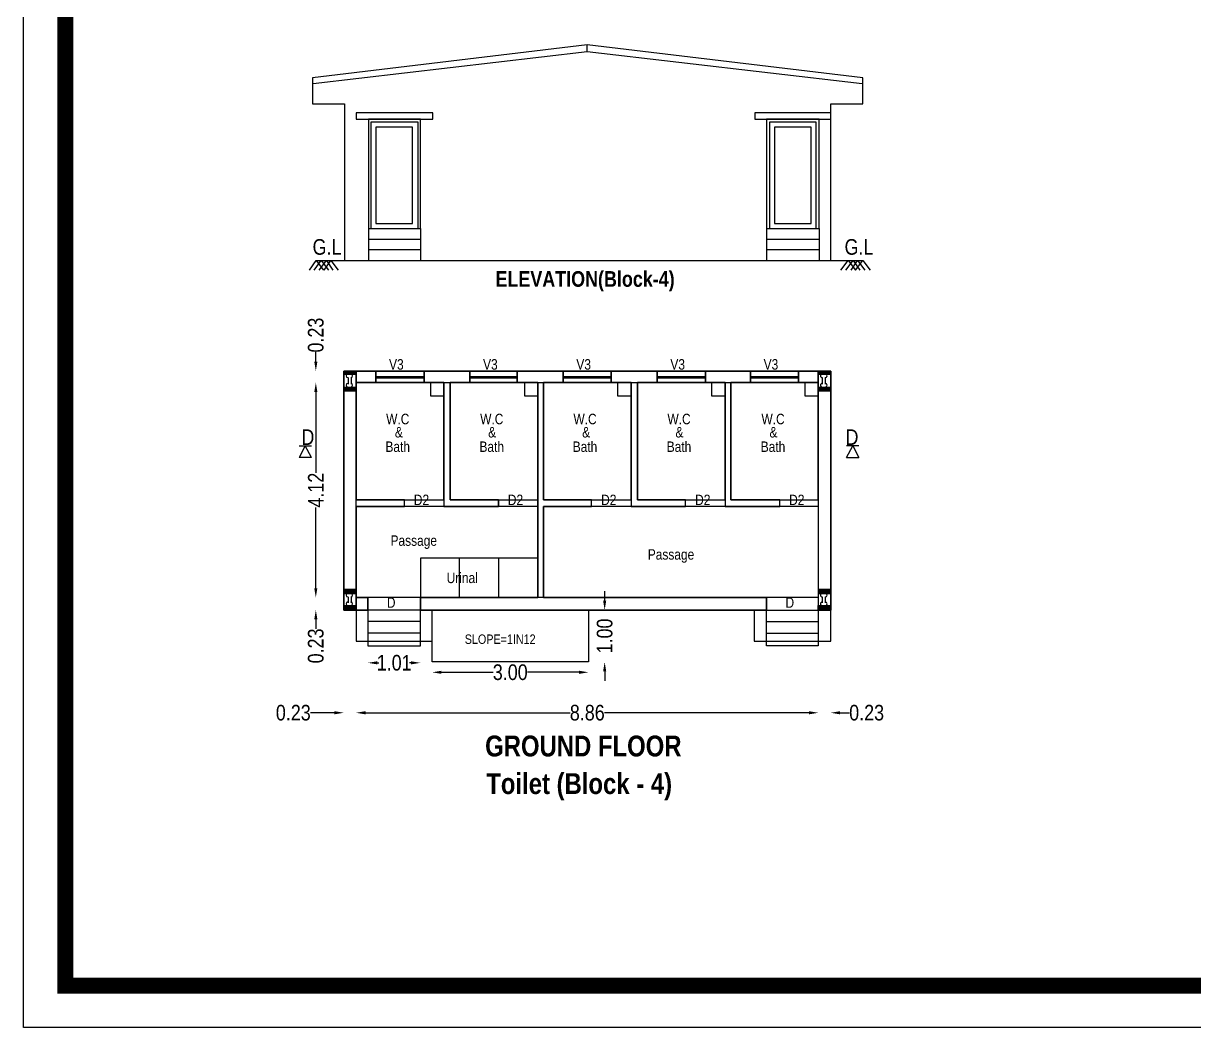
# Model space of a CAD drawing. Header units: metres. Extents: x -941 to 1333, y -28 to 1490.
# Drawn here: x 959.38 to 981.84, y 342.88 to 362.14 of the extents above; entities that cross this region are included whole.
import ezdxf

# ---------------------------------------------------------------- set-up
doc = ezdxf.new("R2010")
doc.units = ezdxf.units.M
for name, color, linetype in [('BLK_4_DA_RAMP_1', 1, 'Continuous'), ('BLK_4_FLR_0_CARPET_AREA', 45, 'Continuous'), ('BLK_4_FLR_0_EXIT_WIDTH_DOOR', 2, 'Continuous'), ('BLK_4_FLR_0_URINAL', 1, 'Continuous'), ('BLK_4_FLR_0_WASH', 60, 'Continuous'), ('BLK_4_FLR_0_WATER_CLOSET', 213, 'Continuous'), ('window', 3, 'Continuous')]:
    doc.layers.add(name, color=color, linetype=linetype)
doc.styles.add('style2', font='swisscb.ttf')
doc.styles.add('style2A', font='swissc.ttf')
doc.dimstyles.get("Standard").update_dxf_attribs({"dimtxt": 0.4, "dimasz": 0.18, "dimexe": 0.18, "dimexo": 0.0625, "dimgap": 0, "dimtad": 0, "dimzin": 0, "dimdsep": 46, "dimtxsty": 'style2A', "dimcen": 0.09, "dimse1": 1, "dimse2": 1, "dimadec": 0, "dimazin": 0, "dimtfac": 1, "dimtofl": 0, "dimtmove": 0, "dimatfit": 3, "dimfxl": 0, "dimtolj": 1, "dimtzin": 0, "dimarcsym": 0})

# ---------------------------------------------------------------- blocks, each defined once
blk = doc.blocks.new('*D854')
at = {"layer": 'BLK_4_FLR_0_EXIT_WIDTH_DOOR', "color": 0, "lineweight": -2}
for p, q in [((966.167, 349.875), (966.193, 349.875)), ((966.813, 349.875), (966.786, 349.875))]:
    blk.add_line(p, q, dxfattribs=at)
at = {"layer": 'BLK_4_FLR_0_EXIT_WIDTH_DOOR', "color": 0}
for points in [[(966.167, 349.905), (966.167, 349.845), (965.987, 349.875)], [(966.813, 349.905), (966.813, 349.845), (966.993, 349.875)]]:
    blk.add_solid(points, dxfattribs=at)
at = {"layer": 'Defpoints', "color": 0}
for p in [(965.987, 350.888), (966.993, 350.888), (966.993, 349.875)]:
    blk.add_point(p, dxfattribs=at)
at = {"layer": 'BLK_4_FLR_0_EXIT_WIDTH_DOOR', "color": 0, "insert": (966.49, 349.875), "char_height": 0.3, "attachment_point": 5, "style": 'style2A'}
blk.add_mtext('\\A1;1.01', dxfattribs=at)
blk = doc.blocks.new('*D906')
at = {"layer": 'BLK_4_DA_RAMP_1', "color": 0, "lineweight": -2}
for p, q in [((967.396, 349.693), (968.386, 349.693)), ((970.036, 349.693), (969.047, 349.693))]:
    blk.add_line(p, q, dxfattribs=at)
at = {"layer": 'BLK_4_DA_RAMP_1', "color": 0}
for points in [[(967.396, 349.723), (967.396, 349.663), (967.216, 349.693)], [(970.036, 349.723), (970.036, 349.663), (970.216, 349.693)]]:
    blk.add_solid(points, dxfattribs=at)
at = {"layer": 'Defpoints', "color": 0}
for p in [(967.216, 350.888), (970.216, 350.888), (970.216, 349.693)]:
    blk.add_point(p, dxfattribs=at)
at = {"layer": 'BLK_4_DA_RAMP_1', "color": 0, "insert": (968.716, 349.693), "char_height": 0.3, "attachment_point": 5, "style": 'style2A'}
blk.add_mtext('\\A1;3.00', dxfattribs=at)
blk = doc.blocks.new('*D907')
at = {"layer": 'BLK_4_DA_RAMP_1', "color": 0, "lineweight": -2}
for p, q in [((970.527, 351.068), (970.527, 351.248)), ((970.527, 349.711), (970.527, 349.531))]:
    blk.add_line(p, q, dxfattribs=at)
at = {"layer": 'BLK_4_DA_RAMP_1', "color": 0}
for points in [[(970.497, 351.068), (970.557, 351.068), (970.527, 350.888)], [(970.497, 349.711), (970.557, 349.711), (970.527, 349.891)]]:
    blk.add_solid(points, dxfattribs=at)
at = {"layer": 'Defpoints', "color": 0}
for p in [(970.216, 350.888), (970.216, 349.891), (970.527, 349.891)]:
    blk.add_point(p, dxfattribs=at)
at = {"layer": 'BLK_4_DA_RAMP_1', "color": 0, "insert": (970.527, 350.39), "char_height": 0.3, "attachment_point": 5, "rotation": 90, "style": 'style2A'}
blk.add_mtext('\\A1;1.00', dxfattribs=at)
blk = doc.blocks.new('*D890')
at = {"color": 0, "lineweight": -2}
for p, q in [((965.345, 348.917), (964.884, 348.917)), ((965.936, 348.917), (966.116, 348.917))]:
    blk.add_line(p, q, dxfattribs=at)
at = {"color": 0}
for points in [[(965.345, 348.947), (965.345, 348.887), (965.525, 348.917)], [(965.936, 348.947), (965.936, 348.887), (965.756, 348.917)]]:
    blk.add_solid(points, dxfattribs=at)
at = {"layer": 'Defpoints', "color": 0}
for p in [(965.525, 350.888), (965.756, 350.888), (965.756, 348.917)]:
    blk.add_point(p, dxfattribs=at)
at = {"color": 0, "insert": (964.555, 348.917), "char_height": 0.3, "attachment_point": 5, "style": 'style2A'}
blk.add_mtext('\\A1;0.23', dxfattribs=at)
blk = doc.blocks.new('*D891')
at = {"color": 0, "lineweight": -2}
for p, q in [((965.943, 348.917), (969.862, 348.917)), ((974.444, 348.917), (970.524, 348.917))]:
    blk.add_line(p, q, dxfattribs=at)
at = {"color": 0}
for points in [[(965.943, 348.947), (965.943, 348.887), (965.763, 348.917)], [(974.444, 348.947), (974.444, 348.887), (974.624, 348.917)]]:
    blk.add_solid(points, dxfattribs=at)
at = {"layer": 'Defpoints', "color": 0}
for p in [(965.763, 350.888), (974.624, 350.888), (974.624, 348.917)]:
    blk.add_point(p, dxfattribs=at)
at = {"color": 0, "insert": (970.193, 348.917), "char_height": 0.3, "attachment_point": 5, "style": 'style2A'}
blk.add_mtext('\\A1;8.86', dxfattribs=at)
blk = doc.blocks.new('*D892')
at = {"color": 0, "lineweight": -2}
for p, q in [((974.444, 348.917), (974.264, 348.917)), ((975.042, 348.917), (975.222, 348.917))]:
    blk.add_line(p, q, dxfattribs=at)
at = {"color": 0}
for points in [[(974.444, 348.947), (974.444, 348.887), (974.624, 348.917)], [(975.042, 348.947), (975.042, 348.887), (974.862, 348.917)]]:
    blk.add_solid(points, dxfattribs=at)
at = {"layer": 'Defpoints', "color": 0}
for p in [(974.624, 350.888), (974.862, 350.888), (974.862, 348.917)]:
    blk.add_point(p, dxfattribs=at)
at = {"color": 0, "insert": (975.551, 348.917), "char_height": 0.3, "attachment_point": 5, "style": 'style2A'}
blk.add_mtext('\\A1;0.23', dxfattribs=at)
blk = doc.blocks.new('*D893')
at = {"color": 0, "lineweight": -2}
for p, q in [((964.987, 355.652), (964.987, 355.832)), ((964.987, 355.069), (964.987, 354.889))]:
    blk.add_line(p, q, dxfattribs=at)
at = {"color": 0}
for points in [[(964.957, 355.652), (965.017, 355.652), (964.987, 355.472)], [(964.957, 355.069), (965.017, 355.069), (964.987, 355.249)]]:
    blk.add_solid(points, dxfattribs=at)
at = {"layer": 'Defpoints', "color": 0}
for p in [(964.987, 355.472), (965.763, 355.472), (965.763, 355.249)]:
    blk.add_point(p, dxfattribs=at)
at = {"color": 0, "insert": (964.987, 356.161), "char_height": 0.3, "attachment_point": 5, "rotation": 90, "style": 'style2A'}
blk.add_mtext('\\A1;0.23', dxfattribs=at)
blk = doc.blocks.new('*D883')
at = {"color": 0, "lineweight": -2}
for p, q in [((964.987, 355.069), (964.987, 353.519)), ((964.987, 351.306), (964.987, 352.855))]:
    blk.add_line(p, q, dxfattribs=at)
at = {"color": 0}
for points in [[(964.957, 355.069), (965.017, 355.069), (964.987, 355.249)], [(964.957, 351.306), (965.017, 351.306), (964.987, 351.126)]]:
    blk.add_solid(points, dxfattribs=at)
at = {"layer": 'Defpoints', "color": 0}
for p in [(965.763, 355.249), (964.987, 351.126), (965.763, 351.126)]:
    blk.add_point(p, dxfattribs=at)
at = {"color": 0, "insert": (964.987, 353.187), "char_height": 0.3, "attachment_point": 5, "rotation": 90, "style": 'style2A'}
blk.add_mtext('\\A1;4.12', dxfattribs=at)
blk = doc.blocks.new('*D853')
at = {"color": 0, "lineweight": -2}
for p, q in [((964.987, 351.306), (964.987, 351.486)), ((964.987, 350.708), (964.987, 350.528))]:
    blk.add_line(p, q, dxfattribs=at)
at = {"color": 0}
for points in [[(964.957, 351.306), (965.017, 351.306), (964.987, 351.126)], [(964.957, 350.708), (965.017, 350.708), (964.987, 350.888)]]:
    blk.add_solid(points, dxfattribs=at)
at = {"layer": 'Defpoints', "color": 0}
for p in [(965.763, 351.126), (964.987, 350.888), (965.763, 350.888)]:
    blk.add_point(p, dxfattribs=at)
at = {"color": 0, "insert": (964.987, 350.199), "char_height": 0.3, "attachment_point": 5, "rotation": 90, "style": 'style2A'}
blk.add_mtext('\\A1;0.23', dxfattribs=at)

msp = doc.modelspace()

# ---------------------------------------------------------------- linework, layer by layer
msp.add_lwpolyline([(959.37921, 426.76802), (1077.98196, 426.76789), (1077.98196, 342.87839), (959.37921, 342.87851)], close=True)
at = {"const_width": 0.3036}
msp.add_lwpolyline([(960.18379, 343.6831), (1077.17738, 343.68297), (1077.17738, 425.96331), (960.18379, 425.96343)], close=True, dxfattribs=at)
at = {"lineweight": 25}
for points in [[(974.86155, 357.58998), (974.86155, 360.5949), (975.47651, 360.5949), (975.47651, 361.09805), (970.19343, 361.72699), (964.92432, 361.09805), (964.92432, 360.5949), (965.53929, 360.5949), (965.53929, 357.58998)], [(970.19343, 361.6012), (970.19343, 361.72699)], [(964.9383, 360.98624), (970.19343, 361.6012), (975.46253, 360.98624)], [(966.00051, 358.20494), (966.99283, 358.20494), (966.99283, 360.3014), (966.00051, 360.3014), (966.00051, 358.20494), (966.00051, 357.58998)], [(973.63162, 358.20494), (974.63792, 358.20494), (974.63792, 360.3014), (973.63162, 360.3014), (973.63162, 358.20494), (973.63162, 357.58998)], [(966.9509, 358.20494), (966.9509, 360.24549), (966.04244, 360.24549), (966.04244, 358.20494)], [(974.58202, 358.20494), (974.58202, 360.24549), (973.68753, 360.24549), (973.68753, 358.20494)], [(966.99283, 358.20494), (966.99283, 357.58998)], [(974.63792, 358.20494), (974.63792, 357.58998)], [(966.99283, 357.99529), (966.00051, 357.99529)], [(974.63792, 357.99529), (973.63162, 357.99529)], [(964.86842, 357.40828), (964.99421, 357.58998), (965.13397, 357.40828)], [(964.95228, 357.40828), (965.09204, 357.58998), (965.23181, 357.40828)], [(964.99421, 357.58998), (975.47651, 357.58998)], [(965.05011, 357.40828), (965.18988, 357.58998), (965.31566, 357.40828)], [(965.14795, 357.40828), (965.27373, 357.58998), (965.4135, 357.40828)], [(966.99283, 357.79962), (966.00051, 357.79962)], [(974.63792, 357.79962), (973.63162, 357.79962)], [(975.05721, 357.40828), (975.19698, 357.58998), (975.33674, 357.40828), (975.47651, 357.58998), (975.61627, 357.40828)], [(975.15505, 357.40828), (975.29481, 357.58998), (975.4206, 357.40828)], [(975.25288, 357.40828), (975.37867, 357.58998), (975.51844, 357.40828)], [(969.24303, 352.87285), (965.76291, 352.87285), (965.76291, 351.1258), (965.98653, 351.1258), (965.98653, 350.8882), (965.52531, 350.8882), (965.52531, 355.47246), (974.86155, 355.47246), (974.86155, 350.8882), (974.62395, 350.8882), (974.80564, 350.8882)], [(965.58122, 355.47246), (965.76291, 355.47246)], [(965.58122, 355.37462), (965.58122, 355.37462)], [(965.66507, 355.40258), (965.60917, 355.40258)], [(965.60917, 355.34667), (965.60917, 355.34667)], [(965.60917, 355.34667), (965.60917, 355.22088)], [(965.66507, 355.34667), (965.66507, 355.34667)], [(965.66507, 355.34667), (965.66507, 355.22088)], [(965.69303, 355.37462), (965.69303, 355.37462)], [(967.06271, 355.36065), (966.14027, 355.36065)], [(968.85169, 355.36065), (967.94323, 355.36065)], [(970.65465, 355.36065), (969.73221, 355.36065)], [(972.4576, 355.36065), (971.53516, 355.36065)], [(974.24658, 355.36065), (973.32414, 355.36065)], [(974.67985, 355.37462), (974.67985, 355.37462)], [(974.76371, 355.40258), (974.7078, 355.40258)], [(974.7078, 355.34667), (974.7078, 355.34667)], [(974.7078, 355.22088), (974.7078, 355.34667)], [(974.76371, 355.34667), (974.76371, 355.34667)], [(974.76371, 355.22088), (974.76371, 355.34667)], [(974.80564, 355.37462), (974.80564, 355.37462)], [(965.58122, 355.19293), (965.58122, 355.19293)], [(965.60917, 355.22088), (965.60917, 355.22088)], [(965.60917, 355.16498), (965.66507, 355.16498)], [(965.66507, 355.22088), (965.66507, 355.22088)], [(965.69303, 355.19293), (965.69303, 355.19293)], [(966.68535, 352.87285), (966.68535, 352.99864), (965.76291, 352.99864), (965.76291, 355.24884), (967.44008, 355.24884), (967.44008, 352.87285)], [(974.62395, 352.87285), (969.35484, 352.87285), (969.35484, 351.1258), (973.63162, 351.1258), (973.63162, 350.8882), (966.99283, 350.8882), (965.98653, 350.8882), (965.98653, 350.20336), (966.99283, 350.20336), (966.99283, 350.8882), (966.99283, 351.1258), (969.24303, 351.1258), (969.24303, 355.24884), (967.56586, 355.24884), (967.56586, 352.99864), (968.48831, 352.99864), (968.48831, 352.87285)], [(967.06271, 355.33269), (966.14027, 355.33269)], [(968.85169, 355.33269), (967.94323, 355.33269)], [(970.27729, 352.87285), (970.27729, 352.99864), (969.35484, 352.99864), (969.35484, 355.24884), (971.03201, 355.24884), (971.03201, 352.87285)], [(970.65465, 355.33269), (969.73221, 355.33269)], [(972.08024, 352.87285), (972.08024, 352.99864), (971.1578, 352.99864), (971.1578, 355.24884), (972.83497, 355.24884), (972.83497, 352.87285)], [(972.4576, 355.33269), (971.53516, 355.33269)], [(973.8832, 352.87285), (973.8832, 352.99864), (972.94678, 352.99864), (972.94678, 355.24884), (974.62395, 355.24884), (974.62395, 351.1258)], [(974.24658, 355.33269), (973.32414, 355.33269)], [(974.67985, 355.19293), (974.67985, 355.19293)], [(974.7078, 355.22088), (974.7078, 355.22088)], [(974.7078, 355.16498), (974.76371, 355.16498)], [(974.76371, 355.22088), (974.76371, 355.22088)], [(974.80564, 355.19293), (974.80564, 355.19293)], [(966.69933, 354.04687), (966.69933, 354.04687)], [(969.24303, 351.88052), (966.99283, 351.88052), (966.99283, 351.1258)], [(967.73358, 351.88052), (967.73358, 351.1258)], [(968.48831, 351.88052), (968.48831, 351.1258)], [(965.58122, 351.27954), (965.76291, 351.27954)], [(965.58122, 351.16773), (965.58122, 351.16773)], [(965.66507, 351.19568), (965.60917, 351.19568)], [(965.60917, 351.13977), (965.60917, 351.13977)], [(965.60917, 351.13977), (965.60917, 351.02796)], [(965.66507, 351.13977), (965.66507, 351.13977)], [(965.66507, 351.13977), (965.66507, 351.02796)], [(965.69303, 351.16773), (965.69303, 351.16773)], [(974.67985, 351.16773), (974.67985, 351.16773)], [(974.76371, 351.19568), (974.7078, 351.19568)], [(974.7078, 351.13977), (974.7078, 351.13977)], [(974.7078, 351.02796), (974.7078, 351.13977)], [(974.76371, 351.13977), (974.76371, 351.13977)], [(974.76371, 351.02796), (974.76371, 351.13977)], [(974.80564, 351.16773), (974.80564, 351.16773)], [(965.58122, 351.00001), (965.58122, 351.00001)], [(965.60917, 351.02796), (965.60917, 351.02796)], [(965.60917, 350.97206), (965.66507, 350.97206)], [(965.66507, 351.02796), (965.66507, 351.02796)], [(965.69303, 351.00001), (965.69303, 351.00001)], [(965.76291, 350.8882), (965.76291, 350.28721), (967.21645, 350.28721), (967.21645, 350.8882)], [(973.39402, 350.8882), (973.39402, 350.28721), (974.86155, 350.28721), (974.86155, 350.8882)], [(974.67985, 351.00001), (974.67985, 351.00001)], [(974.7078, 351.02796), (974.7078, 351.02796)], [(974.7078, 350.97206), (974.76371, 350.97206)], [(974.76371, 351.02796), (974.76371, 351.02796)], [(974.80564, 351.00001), (974.80564, 351.00001)], [(966.99283, 350.66458), (965.98653, 350.66458)], [(973.63162, 350.66458), (974.62395, 350.66458)], [(966.99283, 350.44095), (965.98653, 350.44095)], [(973.63162, 350.44095), (974.62395, 350.44095)]]:
    msp.add_lwpolyline(points, dxfattribs=at)
for points in [[(967.23043, 360.42719), (965.76291, 360.42719), (965.76291, 360.3014), (967.23043, 360.3014)], [(974.86155, 360.42719), (973.408, 360.42719), (973.408, 360.3014), (974.86155, 360.3014)], [(966.14027, 360.14766), (966.14027, 358.30277), (966.83909, 358.30277), (966.83909, 360.14766)], [(973.78536, 360.14766), (973.78536, 358.30277), (974.48418, 358.30277), (974.48418, 360.14766)], [(965.76291, 355.0951), (965.76291, 355.47246), (965.52531, 355.47246), (965.52531, 355.0951)], [(965.52531, 355.40258), (965.52531, 355.47246), (965.76291, 355.47246), (965.76291, 355.40258)], [(965.76291, 355.16498), (965.76291, 355.40258), (965.52531, 355.40258), (965.52531, 355.16498)], [(966.14027, 355.47246), (965.76291, 355.47246), (965.76291, 355.40258), (965.76291, 355.24884), (966.14027, 355.24884)], [(967.06271, 355.47246), (966.14027, 355.47246), (966.14027, 355.24884), (967.06271, 355.24884)], [(969.73221, 355.47246), (968.85169, 355.47246), (968.85169, 355.24884), (969.24303, 355.24884), (969.24303, 351.1258), (966.99283, 351.1258), (966.99283, 350.8882), (973.63162, 350.8882), (973.63162, 351.1258), (969.35484, 351.1258), (969.35484, 352.87285), (970.27729, 352.87285), (970.27729, 352.99864), (969.35484, 352.99864), (969.35484, 355.24884), (969.73221, 355.24884)], [(967.94323, 355.47246), (967.06271, 355.47246), (967.06271, 355.24884), (967.44008, 355.24884), (967.44008, 352.87285), (968.48831, 352.87285), (968.48831, 352.99864), (967.56586, 352.99864), (967.56586, 355.24884), (967.94323, 355.24884)], [(968.85169, 355.47246), (967.94323, 355.47246), (967.94323, 355.24884), (968.85169, 355.24884)], [(970.65465, 355.47246), (969.73221, 355.47246), (969.73221, 355.24884), (970.65465, 355.24884)], [(971.1578, 355.24884), (971.53516, 355.24884), (971.53516, 355.47246), (970.65465, 355.47246), (970.65465, 355.24884), (971.03201, 355.24884), (971.03201, 352.87285), (972.08024, 352.87285), (972.08024, 352.99864), (971.1578, 352.99864)], [(972.4576, 355.47246), (971.53516, 355.47246), (971.53516, 355.24884), (972.4576, 355.24884)], [(973.32414, 355.47246), (972.4576, 355.47246), (972.4576, 355.24884), (972.83497, 355.24884), (972.83497, 352.87285), (973.8832, 352.87285), (973.8832, 352.99864), (972.94678, 352.99864), (972.94678, 355.24884), (973.32414, 355.24884)], [(974.24658, 355.47246), (973.32414, 355.47246), (973.32414, 355.24884), (974.24658, 355.24884)], [(974.62395, 355.40258), (974.62395, 355.47246), (974.24658, 355.47246), (974.24658, 355.24884), (974.62395, 355.24884)], [(974.62395, 355.47246), (974.62395, 355.0951), (974.86155, 355.0951), (974.86155, 355.47246)], [(974.62395, 355.40258), (974.62395, 355.16498), (974.86155, 355.16498), (974.86155, 355.40258)], [(974.86155, 355.16498), (974.86155, 355.0951), (974.62395, 355.0951), (974.62395, 355.16498)], [(965.76291, 352.87285), (966.68535, 352.87285), (966.68535, 352.99864), (965.76291, 352.99864), (965.76291, 355.0951), (965.52531, 355.0951), (965.52531, 351.27954), (965.76291, 351.27954)], [(974.86155, 355.0951), (974.62395, 355.0951), (974.62395, 351.27954), (974.86155, 351.27954)], [(965.76291, 350.8882), (965.76291, 351.27954), (965.52531, 351.27954), (965.52531, 350.8882)], [(965.52531, 351.19568), (965.52531, 351.27954), (965.76291, 351.27954), (965.76291, 351.19568)], [(965.76291, 350.97206), (965.76291, 351.19568), (965.52531, 351.19568), (965.52531, 350.97206)], [(965.98653, 351.1258), (965.76291, 351.1258), (965.76291, 350.97206), (965.76291, 350.8882), (965.98653, 350.8882)], [(974.62395, 351.27954), (974.62395, 350.8882), (974.86155, 350.8882), (974.86155, 351.27954)], [(974.62395, 351.19568), (974.62395, 350.97206), (974.86155, 350.97206), (974.86155, 351.19568)], [(974.62395, 350.8882), (974.62395, 350.20336), (973.63162, 350.20336), (973.63162, 350.8882)], [(974.86155, 350.97206), (974.86155, 350.8882), (974.62395, 350.8882), (974.62395, 350.97206)]]:
    msp.add_lwpolyline(points, close=True, dxfattribs=at)
for points in [[(965.60218, 355.41655, 0.414213), (965.56724, 355.38161, 0.414213), (965.60218, 355.34667)], [(965.65809, 355.34667, 0.414213), (965.69303, 355.38161, 0.414213), (965.65809, 355.41655)], [(974.70082, 355.41655, 0.414222), (974.66588, 355.38161, 0.414222), (974.70082, 355.34667)], [(974.75672, 355.34667, 0.414222), (974.79166, 355.38161, 0.414222), (974.75672, 355.41655)], [(965.60218, 355.23486, 0.414213), (965.56724, 355.19992, 0.414213), (965.60218, 355.16498)], [(965.65809, 355.16498, 0.414213), (965.69303, 355.19992, 0.414213), (965.65809, 355.23486)], [(974.70082, 355.23486, 0.414222), (974.66588, 355.19992, 0.414222), (974.70082, 355.16498)], [(974.75672, 355.16498, 0.414222), (974.79166, 355.19992, 0.414222), (974.75672, 355.23486)], [(965.60218, 351.20966, 0.414213), (965.56724, 351.17472, 0.414213), (965.60218, 351.13977)], [(965.65809, 351.13977, 0.414213), (965.69303, 351.17472, 0.414213), (965.65809, 351.20966)], [(974.70082, 351.20966, 0.41424), (974.66588, 351.17472, 0.41424), (974.70082, 351.13977)], [(974.75672, 351.13977, 0.41424), (974.79166, 351.17472, 0.41424), (974.75672, 351.20966)], [(965.60218, 351.04194, 0.414213), (965.56724, 351.007, 0.414213), (965.60218, 350.97206)], [(965.65809, 350.97206, 0.414213), (965.69303, 351.007, 0.414213), (965.65809, 351.04194)], [(974.70082, 351.04194, 0.41424), (974.66588, 351.007, 0.41424), (974.70082, 350.97206)], [(974.75672, 350.97206, 0.41424), (974.79166, 351.007, 0.41424), (974.75672, 351.04194)]]:
    msp.add_lwpolyline(points, format="xyb", dxfattribs=at)
for points in [[(964.66531, 354.03663), (964.90282, 354.03663)], [(964.90282, 353.81382), (964.78406, 354.03663), (964.66531, 353.81382)], [(975.40348, 354.03663), (975.16597, 354.03663)], [(975.16597, 353.81382), (975.28472, 354.03663), (975.40348, 353.81382)], [(964.90282, 353.81382), (964.66531, 353.81382)], [(975.16597, 353.81382), (975.40348, 353.81382)]]:
    msp.add_lwpolyline(points)
for points in [[(965.76291, 355.47246), (965.52531, 355.47246), (965.76291, 355.40258)], [(965.52531, 355.47246), (965.76291, 355.40258), (965.52531, 355.40258)], [(974.86155, 355.47246), (974.62395, 355.47246), (974.86155, 355.40258)], [(974.62395, 355.47246), (974.86155, 355.40258), (974.62395, 355.40258)], [(965.76291, 355.16498), (965.52531, 355.16498), (965.76291, 355.0951)], [(965.52531, 355.16498), (965.76291, 355.0951), (965.52531, 355.0951)], [(974.86155, 355.16498), (974.62395, 355.16498), (974.86155, 355.0951)], [(974.62395, 355.16498), (974.86155, 355.0951), (974.62395, 355.0951)], [(965.76291, 351.27954), (965.52531, 351.27954), (965.76291, 351.19568)], [(965.52531, 351.27954), (965.76291, 351.19568), (965.52531, 351.19568)], [(974.86155, 351.27954), (974.62395, 351.27954), (974.86155, 351.19568)], [(974.62395, 351.27954), (974.86155, 351.19568), (974.62395, 351.19568)], [(965.76291, 350.97206), (965.52531, 350.97206), (965.76291, 350.8882)], [(965.52531, 350.97206), (965.76291, 350.8882), (965.52531, 350.8882)], [(974.86155, 350.97206), (974.62395, 350.97206), (974.86155, 350.8882)], [(974.62395, 350.97206), (974.86155, 350.8882), (974.62395, 350.8882)]]:
    msp.add_solid(points)
at = {"layer": 'BLK_4_DA_RAMP_1'}
msp.add_lwpolyline([(967.21645, 350.8882), (970.21645, 350.8882), (970.21645, 349.89092), (967.21645, 349.89092)], close=True, dxfattribs=at)
at = {"layer": 'BLK_4_FLR_0_CARPET_AREA'}
msp.add_lwpolyline([(965.76291, 355.24884), (974.62395, 355.24884), (974.62395, 351.1258), (965.76291, 351.1258)], close=True, dxfattribs=at)
at = {"layer": 'BLK_4_FLR_0_URINAL', "color": 235}
msp.add_lwpolyline([(966.99283, 351.1258), (969.24303, 351.1258), (969.24303, 351.88052), (966.99283, 351.88052)], close=True, dxfattribs=at)
at = {"layer": 'BLK_4_FLR_0_WASH', "color": 60}
for points in [[(967.44008, 355.24884), (967.18343, 355.24884), (967.18343, 354.99693), (967.44008, 354.99693)], [(969.24303, 355.24884), (968.98639, 355.24884), (968.98639, 354.99693), (969.24303, 354.99693)], [(971.03201, 355.24884), (970.77537, 355.24884), (970.77537, 354.99693), (971.03201, 354.99693)], [(972.83497, 355.24884), (972.57832, 355.24884), (972.57832, 354.99693), (972.83497, 354.99693)], [(974.62395, 355.24884), (974.3673, 355.24884), (974.3673, 354.99693), (974.62395, 354.99693)]]:
    msp.add_lwpolyline(points, close=True, dxfattribs=at)
at = {"layer": 'BLK_4_FLR_0_WATER_CLOSET', "color": 1}
for points in [[(965.76291, 352.99864), (967.44008, 352.99864), (967.44008, 355.24884), (965.76291, 355.24884)], [(967.56586, 352.99864), (969.24303, 352.99864), (969.24303, 355.24884), (967.56586, 355.24884)]]:
    msp.add_lwpolyline(points, close=True, dxfattribs=at)
at = {"layer": 'BLK_4_FLR_0_WATER_CLOSET', "color": 2}
for points in [[(969.35484, 352.99864), (971.03201, 352.99864), (971.03201, 355.24884), (969.35484, 355.24884)], [(971.1578, 352.99864), (972.83497, 352.99864), (972.83497, 355.24884), (971.1578, 355.24884)], [(972.94678, 352.99864), (974.62395, 352.99864), (974.62395, 355.24884), (972.94678, 355.24884)]]:
    msp.add_lwpolyline(points, close=True, dxfattribs=at)
at = {"layer": 'window'}
msp.add_lwpolyline([(959.37921, 342.87839), (959.37921, 426.76814), (1077.98196, 426.76814), (1077.98196, 342.87839)], close=True, dxfattribs=at)

# ---------------------------------------------------------------- texts
for s, insert, char_height, attachment_point, style in [('G.L', (964.92432, 357.6983), 0.3, 7, 'style2A'), ('G.L', (975.1271, 357.6983), 0.3, 7, 'style2A'), ('ELEVATION(Block-4)', (968.43302, 356.99754), 0.3, 7, 'style2'), ('V3', (966.39185, 355.49692), 0.199992, 7, 'style2A'), ('V3', (968.1948, 355.49692), 0.199992, 7, 'style2A'), ('V3', (969.98378, 355.49692), 0.199992, 7, 'style2A'), ('V3', (971.78674, 355.49692), 0.199992, 7, 'style2A'), ('V3', (973.57572, 355.49692), 0.199992, 7, 'style2A'), ('W.C', (966.33594, 354.44891), 0.199992, 7, 'style2A'), ('W.C', (968.1389, 354.44891), 0.199992, 7, 'style2A'), ('W.C', (969.92788, 354.44891), 0.199992, 7, 'style2A'), ('W.C', (971.73083, 354.44891), 0.199992, 7, 'style2A'), ('W.C', (973.53379, 354.44891), 0.199992, 7, 'style2A'), ('D', (964.71094, 354.05421), 0.3, 7, 'style2A'), ('&', (966.50366, 354.19537), 0.19999, 7, 'style2A'), ('&', (968.29264, 354.19537), 0.19999, 7, 'style2A'), ('&', (970.09559, 354.19537), 0.19999, 7, 'style2A'), ('&', (971.88457, 354.19537), 0.19999, 7, 'style2A'), ('&', (973.68753, 354.19537), 0.19999, 7, 'style2A'), ('D', (975.39394, 354.05421), 0.3, 9, 'style2A'), ('Bath', (966.32196, 353.9178), 0.199992, 7, 'style2A'), ('Bath', (968.12492, 353.9178), 0.199992, 7, 'style2A'), ('Bath', (969.9139, 353.9178), 0.199992, 7, 'style2A'), ('Bath', (971.71686, 353.9178), 0.199992, 7, 'style2A'), ('Bath', (973.51981, 353.9178), 0.199992, 7, 'style2A'), ('D2', (966.86704, 352.9008), 0.199992, 7, 'style2A'), ('D2', (968.67, 352.9008), 0.199992, 7, 'style2A'), ('D2', (970.45898, 352.9008), 0.199992, 7, 'style2A'), ('D2', (972.26193, 352.9008), 0.199992, 7, 'style2A'), ('D2', (974.06489, 352.9008), 0.199992, 7, 'style2A'), ('Passage', (966.4198, 352.05941), 0.199992, 7, 'style2A'), ('Passage', (971.35347, 351.79386), 0.199992, 7, 'style2A'), ('Urinal', (967.49598, 351.40183), 0.199992, 7, 'style2A'), ('D', (966.34992, 350.93013), 0.19999, 7, 'style2A'), ('D', (973.99501, 350.93013), 0.19999, 7, 'style2A'), ('GROUND FLOOR ', (968.23411, 348.07386), 0.4, 7, 'style2'), ('Toilet (Block - 4)', (968.25549, 347.23767), 0.4, 7, 'style2')]:
    msp.add_mtext(s, dxfattribs=dict(insert=insert, char_height=char_height, attachment_point=attachment_point, style=style))
at = {"layer": 'BLK_4_DA_RAMP_1', "color": 1, "insert": (967.84398, 350.41856), "char_height": 0.18, "width": 1.7842838, "attachment_point": 1, "style": 'style2A'}
msp.add_mtext('SLOPE=1IN12', dxfattribs=at)

# ---------------------------------------------------------------- dimensions: what is measured, and where the dimension line sits
for base, p1, p2, picture, middle in [((964.98705, 355.47246), (965.76291, 355.24884), (965.76291, 355.47246), '*D893', (964.98705, 356.16148)), ((964.9869, 350.8882), (965.76291, 351.1258), (965.76291, 350.8882), '*D853', (964.9869, 350.19917))]:
    dim = msp.add_linear_dim(base=base, p1=p1, p2=p2, angle=90, text='0.23', dimstyle='Standard', override={"dimtxt": 0.3})
    dim.commit()
    dim.dimension.update_dxf_attribs({"geometry": picture, "text_midpoint": middle})
dim = msp.add_linear_dim(base=(964.98705, 351.1258), p1=(965.76291, 355.24884), p2=(965.76291, 351.1258), angle=90, dimstyle='Standard', override={"dimtxt": 0.3})
dim.commit()
dim.dimension.update_dxf_attribs({"geometry": '*D883', "text_midpoint": (964.98705, 353.18732)})
dim = msp.add_linear_dim(base=(965.75592, 348.91681), p1=(965.52531, 350.8882), p2=(965.75592, 350.8882), dimstyle='Standard', override={"dimtxt": 0.3})
dim.commit()
dim.dimension.update_dxf_attribs({"geometry": '*D890', "text_midpoint": (964.55473, 348.91681), "dimtype": 160})
dim = msp.add_linear_dim(base=(974.62395, 348.91681), p1=(965.76291, 350.8882), p2=(974.62395, 350.8882), dimstyle='Standard', override={"dimtxt": 0.3})
dim.commit()
dim.dimension.update_dxf_attribs({"geometry": '*D891', "text_midpoint": (970.19343, 348.91681)})
dim = msp.add_linear_dim(base=(974.86155, 348.91681), p1=(974.62395, 350.8882), p2=(974.86155, 350.8882), text='0.23', dimstyle='Standard', override={"dimtxt": 0.3})
dim.commit()
dim.dimension.update_dxf_attribs({"geometry": '*D892', "text_midpoint": (975.55057, 348.91681)})
at = {"layer": 'BLK_4_DA_RAMP_1', "color": 2}
dim = msp.add_linear_dim(base=(970.52717, 349.89092), p1=(970.21645, 350.8882), p2=(970.21645, 349.89092), angle=270, dimstyle='Standard', override={"dimtxt": 0.3}, dxfattribs=at)
dim.commit()
dim.dimension.update_dxf_attribs({"geometry": '*D907', "text_midpoint": (970.52717, 350.38956), "dimtype": 161})
at = {"layer": 'BLK_4_DA_RAMP_1'}
dim = msp.add_linear_dim(base=(970.21645, 349.69329), p1=(967.21645, 350.8882), p2=(970.21645, 350.8882), angle=0, dimstyle='Standard', override={"dimtxt": 0.3}, dxfattribs=at)
dim.commit()
dim.dimension.update_dxf_attribs({"geometry": '*D906', "text_midpoint": (968.71645, 349.69329), "dimtype": 161})
at = {"layer": 'BLK_4_FLR_0_EXIT_WIDTH_DOOR'}
dim = msp.add_aligned_dim(p1=(965.98653, 350.8882), p2=(966.99283, 350.8882), distance=-1.01337, dimstyle='Standard', override={"dimtxt": 0.3}, dxfattribs=at)
dim.commit()
dim.dimension.update_dxf_attribs({"geometry": '*D854', "text_midpoint": (966.48968, 349.87483)})

doc.saveas('drawing.dxf')
